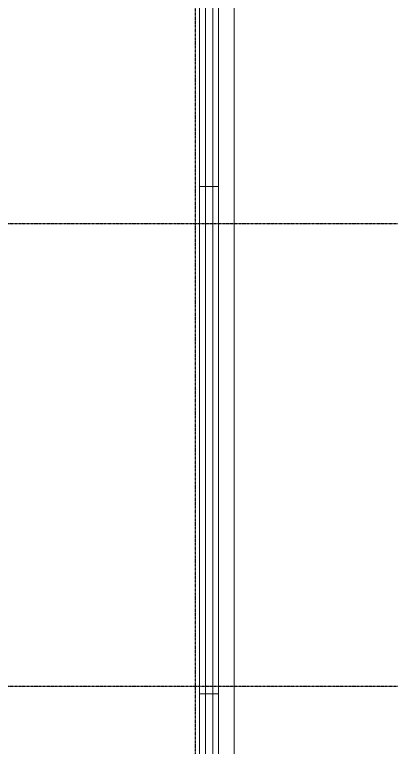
# Model space of a CAD drawing. Header units: inches. Extents: x -4058 to -1781, y 9814 to 12264.
# Drawn here: x -2089 to -1781, y 10418 to 11007 of the extents above; entities that cross this region are included whole.
import ezdxf

# ---------------------------------------------------------------- set-up
doc = ezdxf.new("R2010")
doc.units = ezdxf.units.IN
doc.header["$MEASUREMENT"] = 0
doc.linetypes.add('Grid Line 1_2_', pattern=[0.875, 0.5, -0.125, 0.125, -0.125])
for name, color, linetype, lineweight in [('0-1', 7, 'Continuous', 5), ('0-2', 7, 'Continuous', 9), ('A-FLOR-1', 7, 'Continuous', 9), ('S-FNDN-1', 7, 'Continuous', 9), ('S-GRID-1', 1, 'Grid Line 1_2_', 30)]:
    doc.layers.add(name, color=color, linetype=linetype, lineweight=lineweight)

# ---------------------------------------------------------------- blocks, each defined once
blk = doc.blocks.new('Basic Wall _ 3_ XPS - ___-2578966-UNIT PLANS - 1ST FLOOR')
at = {"layer": 'S-FNDN-1'}
for p, q in [((-1940.32, 10869.19), (-1935.38, 10869.19)), ((-1935.38, 10869.19), (-1929.41, 10869.19)), ((-1935.38, 10869.19), (-1935.38, 10461.19)), ((-1929.41, 10869.19), (-1924.82, 10869.19)), ((-1929.41, 10869.19), (-1929.41, 10461.19)), ((-1924.82, 10869.19), (-1924.82, 10461.19)), ((-1935.38, 10461.19), (-1940.32, 10461.19)), ((-1929.41, 10461.19), (-1935.38, 10461.19)), ((-1924.82, 10461.19), (-1929.41, 10461.19))]:
    blk.add_line(p, q, dxfattribs=at)
blk = doc.blocks.new('Basic Wall _ 3_ XPS - ___-3207852-UNIT PLANS - 1ST FLOOR')
at = {"layer": 'S-FNDN-1'}
for p, q in [((-1940.32, 11157.19), (-1935.38, 11157.19)), ((-1935.38, 11157.19), (-1929.41, 11157.19)), ((-1935.38, 11157.19), (-1935.38, 10869.19)), ((-1929.41, 11157.19), (-1924.82, 11157.19)), ((-1929.41, 11157.19), (-1929.41, 10869.19)), ((-1924.82, 11157.19), (-1924.82, 10869.19)), ((-1935.38, 10869.19), (-1940.32, 10869.19)), ((-1929.41, 10869.19), (-1935.38, 10869.19)), ((-1924.82, 10869.19), (-1929.41, 10869.19))]:
    blk.add_line(p, q, dxfattribs=at)
blk = doc.blocks.new('Basic Wall _ 3_ XPS - ___-3207853-UNIT PLANS - 1ST FLOOR')
at = {"layer": 'S-FNDN-1'}
for p, q in [((-1940.32, 10461.19), (-1935.38, 10461.19)), ((-1935.38, 10461.19), (-1929.41, 10461.19)), ((-1935.38, 10461.19), (-1935.38, 10173.19)), ((-1929.41, 10461.19), (-1924.82, 10461.19)), ((-1929.41, 10461.19), (-1929.41, 10173.19)), ((-1924.82, 10461.19), (-1924.82, 10173.19)), ((-1935.38, 10173.19), (-1940.32, 10173.19)), ((-1929.41, 10173.19), (-1935.38, 10173.19)), ((-1924.82, 10173.19), (-1929.41, 10173.19))]:
    blk.add_line(p, q, dxfattribs=at)
blk = doc.blocks.new('CTR - 1st Phase - Shell_rvt-1-UNIT PLANS - 1ST FLOOR')
at = {"layer": 'A-FLOR-1'}
blk.add_line((-1940.32, 10009.09), (-1940.32, 12087.19), dxfattribs=at)
at = {"layer": '0-2'}
for name in ['Basic Wall _ 3_ XPS - ___-3207852-UNIT PLANS - 1ST FLOOR', 'Basic Wall _ 3_ XPS - ___-2578966-UNIT PLANS - 1ST FLOOR', 'Basic Wall _ 3_ XPS - ___-3207853-UNIT PLANS - 1ST FLOOR']:
    blk.add_blockref(name, (0, 0), dxfattribs=at)
blk = doc.blocks.new('CTR - 1st Phase - Structure_rvt-1-UNIT PLANS - 1ST FLOOR')
at = {"layer": 'S-FNDN-1'}
blk.add_line((-1912.32, 9881.19), (-1912.32, 12101.19), dxfattribs=at)
at = {"layer": 'S-GRID-1'}
for p, q in [((-1943.32, 9814.03), (-1943.32, 12247.5)), ((-1781.27, 10839.19), (-4041.78, 10839.19)), ((-1781.27, 10467.19), (-4041.78, 10467.19))]:
    blk.add_line(p, q, dxfattribs=at)

msp = doc.modelspace()

# ---------------------------------------------------------------- block references
at = {"layer": '0-1'}
msp.add_blockref('CTR - 1st Phase - Shell_rvt-1-UNIT PLANS - 1ST FLOOR', (0, 0), dxfattribs=at)

# ---------------------------------------------------------------- next in the draw order: block references
msp.add_blockref('CTR - 1st Phase - Structure_rvt-1-UNIT PLANS - 1ST FLOOR', (0, 0), dxfattribs=at)

doc.saveas('drawing.dxf')
